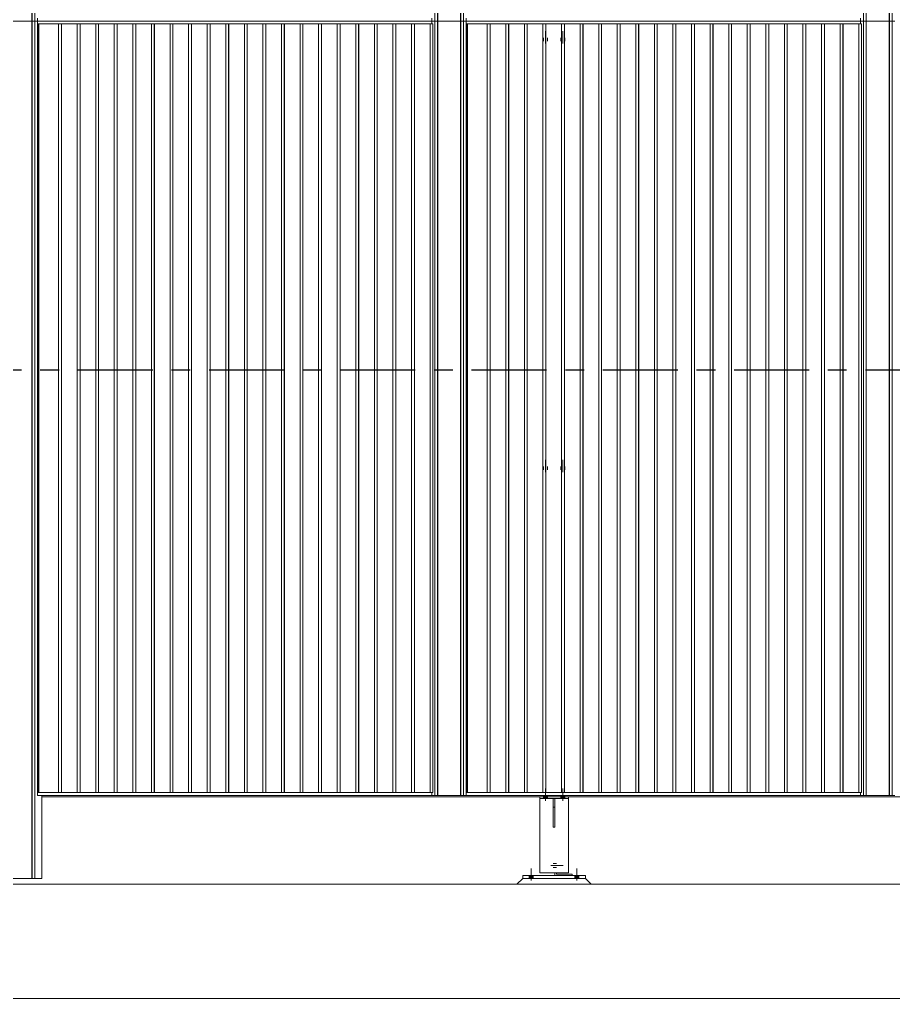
# Model space of a CAD drawing. Header units: millimetres. Extents: x -220592 to 404889, y -217665 to 38245.
# Drawn here: x -39181 to -36123, y -78924 to -75499 of the extents above; entities that cross this region are included whole.
import ezdxf

# ---------------------------------------------------------------- set-up
doc = ezdxf.new("R2010")
doc.units = ezdxf.units.MM
for name, pattern in [('CENTER', [50.8, 31.75, -6.35, 6.35, -6.35]), ('TA_GL_000.70000', [1.925, 0.7, -0.175, 0.175, -0.175, 0.7]), ('XKITLINE00', [0]), ('XKITLINE02', [4, 2, -2])]:
    doc.linetypes.add(name, pattern=pattern)
doc.layers.add('000 - 0_SYM_DWG_GRIDLINE_MAIN_COLOR_251', color=7, linetype='Continuous')
doc.layers.add('000 - GRID', color=7, linetype='CENTER')
doc.layers.add('Bolt', color=7, linetype='Continuous', lineweight=0)
doc.layers.add('Part', color=7, linetype='Continuous', lineweight=0)
doc.styles.add('TA', font='', dxfattribs={"height": 4.5})
doc.styles.get('TA').set_extended_font_data('Cordia New')

# ---------------------------------------------------------------- blocks, each defined once
blk = doc.blocks.new('*U28501')
at = {"layer": '000 - 0_SYM_DWG_GRIDLINE_MAIN_COLOR_251', "color": 7, "linetype": 'ByBlock', "ltscale": 5}
blk.add_line((4, 0), (-210.853, 0), dxfattribs=at)
at = {"color": 7, "style": 'TA', "flags": 1}
blk.add_attdef('LOCATION', (6, -6), '', height=4.5, rotation=270, dxfattribs=at)
blk = doc.blocks.new('*A6555')
at = {"layer": 'Part', "color": 7, "linetype": 'XKITLINE00', "lineweight": 0}
for p, q in [((854.220688, 8.415319), (854.220688, 9.415319)), ((854.220688, 9.415319), (854.280688, 9.415319)), ((854.280688, 8.415319), (854.280688, 9.415319)), ((854.220688, 9.115319), (854.280688, 9.115319)), ((854.220688, 8.415319), (854.280688, 8.415319))]:
    blk.add_line(p, q, dxfattribs=at)
blk = doc.blocks.new('*A6558')
at = {"layer": 'Part', "color": 7, "linetype": 'XKITLINE00', "lineweight": 0}
for p, q in [((853.750688, 9.415319), (853.750688, 6.825319)), ((854.750688, 6.825319), (854.750688, 9.415319)), ((853.750688, 6.825319), (854.750688, 6.825319))]:
    blk.add_line(p, q, dxfattribs=at)
blk = doc.blocks.new('*A6621')
at = {"layer": 'Part', "color": 7, "linetype": 'XKITLINE00', "lineweight": 0}
for p, q in [((835.076515, 6.625319), (835.076515, 36.625319)), ((835.170342, 6.625319), (835.170342, 36.625319)), ((835.170447, 36.625319), (835.17483, 36.625319)), ((835.17483, 6.625319), (835.17483, 36.625319)), ((835.174935, 36.625319), (835.17577, 36.625319)), ((835.174935, 36.625319), (835.176517, 36.625319)), ((835.176517, 36.625319), (835.17577, 36.625319)), ((835.176517, 6.625319), (835.176517, 36.625319)), ((835.976531, 6.625319), (835.976531, 36.625319)), ((835.976531, 36.625319), (835.977277, 36.625319)), ((835.977277, 36.625319), (835.976531, 36.625319)), ((835.977277, 6.625319), (835.977277, 36.625319)), ((835.977277, 36.625319), (835.98096, 36.625319)), ((835.98096, 6.625319), (835.98096, 36.625319)), ((835.981064, 36.625319), (835.986515, 36.625319)), ((835.986515, 6.625319), (835.986515, 36.625319)), ((836.076515, 6.625319), (836.076515, 36.625319)), ((836.07662, 36.625319), (836.076758, 36.625319)), ((836.076758, 6.625319), (836.076758, 36.625319)), ((836.326758, 6.625319), (836.326758, 9.525319)), ((836.326758, 6.625319), (834.976644, 6.625319)), ((836.076515, 6.625319), (836.076758, 6.625319)), ((836.326761, 6.625319), (836.326758, 6.625319))]:
    blk.add_line(p, q, dxfattribs=at)
blk = doc.blocks.new('*A6633')
at = {"layer": 'Part', "color": 7, "linetype": 'XKITLINE00', "lineweight": 0}
for p, q in [((848.059501, 36.525319), (848.711969, 36.525319)), ((848.61035, 9.625319), (848.61035, 36.525319)), ((848.709501, 9.625319), (848.709501, 36.525319)), ((848.711969, 36.525319), (848.711969, 9.625319)), ((848.061969, 9.625319), (848.711969, 9.625319))]:
    blk.add_line(p, q, dxfattribs=at)
blk = doc.blocks.new('*A6634')
at = {"layer": 'Part', "color": 7, "linetype": 'XKITLINE00', "lineweight": 0}
for p, q in [((847.409501, 36.525319), (848.061969, 36.525319)), ((847.96035, 9.625319), (847.96035, 36.525319)), ((848.059501, 9.625319), (848.059501, 36.525319)), ((848.061969, 36.525319), (848.061969, 9.625319)), ((847.411969, 9.625319), (848.061969, 9.625319))]:
    blk.add_line(p, q, dxfattribs=at)
blk = doc.blocks.new('*A6635')
at = {"layer": 'Part', "color": 7, "linetype": 'XKITLINE00', "lineweight": 0}
for p, q in [((846.759501, 36.525319), (847.411969, 36.525319)), ((847.31035, 9.625319), (847.31035, 36.525319)), ((847.409501, 9.625319), (847.409501, 36.525319)), ((847.411969, 36.525319), (847.411969, 9.625319)), ((846.761969, 9.625319), (847.411969, 9.625319))]:
    blk.add_line(p, q, dxfattribs=at)
blk = doc.blocks.new('*A6636')
at = {"layer": 'Part', "color": 7, "linetype": 'XKITLINE00', "lineweight": 0}
for p, q in [((846.109501, 36.525319), (846.761969, 36.525319)), ((846.66035, 9.625319), (846.66035, 36.525319)), ((846.759501, 9.625319), (846.759501, 36.525319)), ((846.761969, 36.525319), (846.761969, 9.625319)), ((846.111969, 9.625319), (846.761969, 9.625319))]:
    blk.add_line(p, q, dxfattribs=at)
blk = doc.blocks.new('*A6637')
at = {"layer": 'Part', "color": 7, "linetype": 'XKITLINE00', "lineweight": 0}
for p, q in [((845.459501, 36.525319), (846.111969, 36.525319)), ((846.01035, 9.625319), (846.01035, 36.525319)), ((846.109501, 9.625319), (846.109501, 36.525319)), ((846.111969, 36.525319), (846.111969, 9.625319)), ((845.461969, 9.625319), (846.111969, 9.625319))]:
    blk.add_line(p, q, dxfattribs=at)
blk = doc.blocks.new('*A6638')
at = {"layer": 'Part', "color": 7, "linetype": 'XKITLINE00', "lineweight": 0}
for p, q in [((844.809501, 36.525319), (845.461969, 36.525319)), ((845.36035, 9.625319), (845.36035, 36.525319)), ((845.459501, 9.625319), (845.459501, 36.525319)), ((845.461969, 36.525319), (845.461969, 9.625319)), ((844.811969, 9.625319), (845.461969, 9.625319))]:
    blk.add_line(p, q, dxfattribs=at)
blk = doc.blocks.new('*A6639')
at = {"layer": 'Part', "color": 7, "linetype": 'XKITLINE00', "lineweight": 0}
for p, q in [((844.159501, 36.525319), (844.811969, 36.525319)), ((844.71035, 9.625319), (844.71035, 36.525319)), ((844.809501, 9.625319), (844.809501, 36.525319)), ((844.811969, 36.525319), (844.811969, 9.625319)), ((844.161969, 9.625319), (844.811969, 9.625319))]:
    blk.add_line(p, q, dxfattribs=at)
blk = doc.blocks.new('*A6640')
at = {"layer": 'Part', "color": 7, "linetype": 'XKITLINE00', "lineweight": 0}
for p, q in [((843.509501, 36.525319), (844.161969, 36.525319)), ((844.06035, 9.625319), (844.06035, 36.525319)), ((844.159501, 9.625319), (844.159501, 36.525319)), ((844.161969, 36.525319), (844.161969, 9.625319)), ((843.511969, 9.625319), (844.161969, 9.625319))]:
    blk.add_line(p, q, dxfattribs=at)
blk = doc.blocks.new('*A6641')
at = {"layer": 'Part', "color": 7, "linetype": 'XKITLINE00', "lineweight": 0}
for p, q in [((842.859501, 36.525319), (843.511969, 36.525319)), ((843.41035, 9.625319), (843.41035, 36.525319)), ((843.509501, 9.625319), (843.509501, 36.525319)), ((843.511969, 36.525319), (843.511969, 9.625319)), ((842.861969, 9.625319), (843.511969, 9.625319))]:
    blk.add_line(p, q, dxfattribs=at)
blk = doc.blocks.new('*A6642')
at = {"layer": 'Part', "color": 7, "linetype": 'XKITLINE00', "lineweight": 0}
for p, q in [((842.209501, 36.525319), (842.861969, 36.525319)), ((842.76035, 9.625319), (842.76035, 36.525319)), ((842.859501, 9.625319), (842.859501, 36.525319)), ((842.861969, 36.525319), (842.861969, 9.625319)), ((842.211969, 9.625319), (842.861969, 9.625319))]:
    blk.add_line(p, q, dxfattribs=at)
blk = doc.blocks.new('*A6643')
at = {"layer": 'Part', "color": 7, "linetype": 'XKITLINE00', "lineweight": 0}
for p, q in [((841.559501, 36.525319), (842.211969, 36.525319)), ((842.11035, 9.625319), (842.11035, 36.525319)), ((842.209501, 9.625319), (842.209501, 36.525319)), ((842.211969, 36.525319), (842.211969, 9.625319)), ((841.561969, 9.625319), (842.211969, 9.625319))]:
    blk.add_line(p, q, dxfattribs=at)
blk = doc.blocks.new('*A6644')
at = {"layer": 'Part', "color": 7, "linetype": 'XKITLINE00', "lineweight": 0}
for p, q in [((840.909501, 36.525319), (841.561969, 36.525319)), ((841.46035, 9.625319), (841.46035, 36.525319)), ((841.559501, 9.625319), (841.559501, 36.525319)), ((841.561969, 36.525319), (841.561969, 9.625319)), ((840.911969, 9.625319), (841.561969, 9.625319))]:
    blk.add_line(p, q, dxfattribs=at)
blk = doc.blocks.new('*A6645')
at = {"layer": 'Part', "color": 7, "linetype": 'XKITLINE00', "lineweight": 0}
for p, q in [((840.259501, 36.525319), (840.911969, 36.525319)), ((840.81035, 9.625319), (840.81035, 36.525319)), ((840.909501, 9.625319), (840.909501, 36.525319)), ((840.911969, 36.525319), (840.911969, 9.625319)), ((840.261969, 9.625319), (840.911969, 9.625319))]:
    blk.add_line(p, q, dxfattribs=at)
blk = doc.blocks.new('*A6646')
at = {"layer": 'Part', "color": 7, "linetype": 'XKITLINE00', "lineweight": 0}
for p, q in [((839.609501, 36.525319), (840.261969, 36.525319)), ((840.16035, 9.625319), (840.16035, 36.525319)), ((840.259501, 9.625319), (840.259501, 36.525319)), ((840.261969, 36.525319), (840.261969, 9.625319)), ((839.611969, 9.625319), (840.261969, 9.625319))]:
    blk.add_line(p, q, dxfattribs=at)
blk = doc.blocks.new('*A6647')
at = {"layer": 'Part', "color": 7, "linetype": 'XKITLINE00', "lineweight": 0}
for p, q in [((838.959501, 36.525319), (839.611969, 36.525319)), ((839.51035, 9.625319), (839.51035, 36.525319)), ((839.609501, 9.625319), (839.609501, 36.525319)), ((839.611969, 36.525319), (839.611969, 9.625319)), ((838.961969, 9.625319), (839.611969, 9.625319))]:
    blk.add_line(p, q, dxfattribs=at)
blk = doc.blocks.new('*A6648')
at = {"layer": 'Part', "color": 7, "linetype": 'XKITLINE00', "lineweight": 0}
for p, q in [((838.309501, 36.525319), (838.961969, 36.525319)), ((838.86035, 9.625319), (838.86035, 36.525319)), ((838.959501, 9.625319), (838.959501, 36.525319)), ((838.961969, 36.525319), (838.961969, 9.625319)), ((838.311969, 9.625319), (838.961969, 9.625319))]:
    blk.add_line(p, q, dxfattribs=at)
blk = doc.blocks.new('*A6649')
at = {"layer": 'Part', "color": 7, "linetype": 'XKITLINE00', "lineweight": 0}
for p, q in [((837.659501, 36.525319), (838.311969, 36.525319)), ((838.21035, 9.625319), (838.21035, 36.525319)), ((838.309501, 9.625319), (838.309501, 36.525319)), ((838.311969, 36.525319), (838.311969, 9.625319)), ((837.661969, 9.625319), (838.311969, 9.625319))]:
    blk.add_line(p, q, dxfattribs=at)
blk = doc.blocks.new('*A6650')
at = {"layer": 'Part', "color": 7, "linetype": 'XKITLINE00', "lineweight": 0}
for p, q in [((837.009501, 36.525319), (837.661969, 36.525319)), ((837.56035, 9.625319), (837.56035, 36.525319)), ((837.659501, 9.625319), (837.659501, 36.525319)), ((837.661969, 36.525319), (837.661969, 9.625319)), ((837.011969, 9.625319), (837.661969, 9.625319))]:
    blk.add_line(p, q, dxfattribs=at)
blk = doc.blocks.new('*A6651')
at = {"layer": 'Part', "color": 7, "linetype": 'XKITLINE00', "lineweight": 0}
for p, q in [((836.174147, 36.525319), (836.207635, 36.525319)), ((836.174147, 9.625319), (836.174147, 36.525319)), ((836.207635, 36.525319), (836.214104, 36.525319)), ((836.207635, 36.525319), (836.207635, 9.625319)), ((836.214104, 36.525319), (837.011969, 36.525319)), ((836.214104, 36.525319), (836.214104, 9.625319)), ((836.91035, 9.625319), (836.91035, 36.525319)), ((837.009501, 9.625319), (837.009501, 36.525319)), ((837.011969, 9.625319), (837.011969, 36.525319)), ((836.207635, 9.625319), (836.174147, 9.625319)), ((836.214104, 9.625319), (836.207635, 9.625319)), ((836.214104, 9.625319), (837.011969, 9.625319))]:
    blk.add_line(p, q, dxfattribs=at)
blk = doc.blocks.new('*A6834')
at = {"layer": 'Part', "color": 7, "linetype": 'XKITLINE00', "lineweight": 0}
for p, q in [((835.011969, 6.425319), (878.250788, 6.425319)), ((878.250788, 6.425319), (878.250788, 2.425319)), ((878.250788, 2.425319), (835.011969, 2.425319))]:
    blk.add_line(p, q, dxfattribs=at)
blk = doc.blocks.new('*A6862')
at = {"layer": 'Part', "color": 7, "linetype": 'XKITLINE00', "lineweight": 0}
for p, q in [((855.350688, 6.725319), (853.150688, 6.725319)), ((853.150688, 6.725319), (853.150688, 6.625319)), ((855.350688, 6.625319), (853.150688, 6.625319)), ((855.350688, 6.725319), (855.350688, 6.625319))]:
    blk.add_line(p, q, dxfattribs=at)
blk = doc.blocks.new('*A6863')
at = {"layer": 'Part', "color": 7, "linetype": 'XKITLINE00', "lineweight": 0}
for p, q in [((853.150688, 6.625319), (852.950688, 6.425319)), ((855.350688, 6.625319), (853.150688, 6.625319)), ((855.550688, 6.425319), (855.350688, 6.625319))]:
    blk.add_line(p, q, dxfattribs=at)
blk = doc.blocks.new('*A6864')
at = {"layer": 'Part', "color": 7, "linetype": 'XKITLINE00', "lineweight": 0}
for p, q in [((854.280688, 6.725319), (854.280688, 6.825319)), ((854.330688, 6.825319), (854.330688, 6.775319)), ((854.330688, 6.775319), (854.880688, 6.775319)), ((854.880688, 6.775319), (854.880688, 6.725319))]:
    blk.add_line(p, q, dxfattribs=at)
blk = doc.blocks.new('*A6865')
at = {"layer": 'Bolt', "color": 7, "linetype": 'XKITLINE02', "lineweight": 0}
for p, q in [((854.141488, 7.075319), (854.570688, 7.075319)), ((854.220688, 7.145319), (854.280688, 7.145319)), ((854.220688, 7.005319), (854.280688, 7.005319)), ((854.280688, 7.145319), (854.330688, 7.145319)), ((854.280688, 7.005319), (854.330688, 7.005319))]:
    blk.add_line(p, q, dxfattribs=at)
blk = doc.blocks.new('*A6866')
at = {"layer": 'Bolt'}
for points in [[(853.381, 6.625), (853.381, 6.725), (853.521, 6.725), (853.521, 6.625)], [(854.981, 6.625), (854.981, 6.725), (855.121, 6.725), (855.121, 6.625)]]:
    blk.add_hatch(color=7, dxfattribs=at).paths.add_polyline_path(points, flags=17)
at = {"layer": 'Bolt', "color": 7, "linetype": 'XKITLINE00', "lineweight": 0}
for p, q in [((853.451, 6.546), (853.451, 6.975)), ((855.051, 6.546), (855.051, 6.975)), ((853.381, 6.625), (853.381, 6.725)), ((853.521, 6.625), (853.521, 6.725)), ((854.981, 6.625), (854.981, 6.725)), ((855.121, 6.625), (855.121, 6.725))]:
    blk.add_line(p, q, dxfattribs=at)
blk = doc.blocks.new('*A6920')
at = {"layer": 'Part', "color": 7, "linetype": 'XKITLINE00', "lineweight": 0}
for p, q in [((836.076515, 10.125319), (836.076758, 10.125319)), ((851.07662, 10.125319), (851.076862, 10.125319)), ((866.07662, 10.125319), (866.076862, 10.125319)), ((836.076515, 9.475319), (836.076758, 9.475319)), ((878.000788, 9.475319), (836.326758, 9.475319)), ((878.000786, 9.525319), (878.000786, 9.475319))]:
    blk.add_line(p, q, dxfattribs=at)
blk = doc.blocks.new('*A6922')
at = {"layer": 'Part', "color": 7, "linetype": 'XKITLINE00', "lineweight": 0}
for p, q in [((836.176758, 9.625319), (836.176758, 9.525319)), ((849.976644, 9.525319), (849.976644, 9.625319)), ((836.176758, 9.525319), (849.976644, 9.525319))]:
    blk.add_line(p, q, dxfattribs=at)
blk = doc.blocks.new('*A6924')
at = {"layer": 'Part', "color": 7, "linetype": 'XKITLINE00', "lineweight": 0}
for p, q in [((851.176758, 9.625319), (851.176758, 9.525319)), ((864.976644, 9.525319), (864.976644, 9.625319)), ((851.176758, 9.525319), (864.976644, 9.525319))]:
    blk.add_line(p, q, dxfattribs=at)
blk = doc.blocks.new('*A6925')
at = {"layer": 'Part', "color": 7, "linetype": 'XKITLINE00', "lineweight": 0}
for p, q in [((853.750688, 9.475319), (853.750688, 9.415319)), ((853.750688, 9.415319), (854.750688, 9.415319)), ((854.750688, 9.415319), (854.750688, 9.475319))]:
    blk.add_line(p, q, dxfattribs=at)
blk = doc.blocks.new('*A6926')
at = {"layer": 'Bolt'}
for points in [[(853.881, 9.475), (853.881, 9.535), (854.021, 9.535), (854.021, 9.475)], [(853.881, 9.415), (853.881, 9.475), (854.021, 9.475), (854.021, 9.415)], [(854.481, 9.475), (854.481, 9.535), (854.621, 9.535), (854.621, 9.475)], [(854.481, 9.415), (854.481, 9.475), (854.621, 9.475), (854.621, 9.415)]]:
    blk.add_hatch(color=7, dxfattribs=at).paths.add_polyline_path(points, flags=17)
at = {"layer": 'Bolt', "color": 7, "linetype": 'XKITLINE00', "lineweight": 0}
for p, q in [((853.951, 9.336), (853.951, 9.765)), ((854.551, 9.336), (854.551, 9.765)), ((853.881, 9.475), (853.881, 9.535)), ((853.881, 9.415), (853.881, 9.475)), ((854.021, 9.475), (854.021, 9.535)), ((854.021, 9.415), (854.021, 9.475)), ((854.481, 9.475), (854.481, 9.535)), ((854.481, 9.415), (854.481, 9.475)), ((854.621, 9.475), (854.621, 9.535)), ((854.621, 9.415), (854.621, 9.475))]:
    blk.add_line(p, q, dxfattribs=at)
blk = doc.blocks.new('*A6933')
at = {"layer": 'Part', "color": 7, "linetype": 'XKITLINE00', "lineweight": 0}
for p, q in [((865.011969, 36.525319), (864.359501, 36.525319)), ((864.91035, 9.625319), (864.91035, 36.525319)), ((865.009501, 9.625319), (865.009501, 36.525319)), ((865.011969, 36.525319), (865.011969, 9.625319)), ((865.011969, 9.625319), (864.361969, 9.625319))]:
    blk.add_line(p, q, dxfattribs=at)
blk = doc.blocks.new('*A6934')
at = {"layer": 'Part', "color": 7, "linetype": 'XKITLINE00', "lineweight": 0}
for p, q in [((866.176758, 36.625319), (864.976644, 36.625319)), ((865.07662, 36.625319), (865.07662, 9.525319)), ((865.170447, 9.525319), (865.170447, 36.625319)), ((865.174935, 9.525319), (865.174935, 36.625319)), ((865.176622, 9.525319), (865.176622, 36.625319)), ((865.976636, 9.525319), (865.976636, 36.625319)), ((865.977382, 9.525319), (865.977382, 36.625319)), ((865.981064, 9.525319), (865.981064, 36.625319)), ((865.98662, 9.525319), (865.98662, 36.625319)), ((866.07662, 36.625319), (866.076862, 36.625319)), ((866.07662, 9.525319), (866.07662, 36.625319)), ((866.076862, 36.625319), (866.076862, 9.525319)), ((866.176758, 9.525319), (864.976644, 9.525319)), ((866.07662, 9.525319), (866.076862, 9.525319))]:
    blk.add_line(p, q, dxfattribs=at)
blk = doc.blocks.new('*A6935')
at = {"layer": 'Part', "color": 7, "linetype": 'XKITLINE00', "lineweight": 0}
for p, q in [((864.361969, 36.525319), (863.709501, 36.525319)), ((864.26035, 9.625319), (864.26035, 36.525319)), ((864.359501, 9.625319), (864.359501, 36.525319)), ((864.361969, 36.525319), (864.361969, 9.625319)), ((864.361969, 9.625319), (863.711969, 9.625319))]:
    blk.add_line(p, q, dxfattribs=at)
blk = doc.blocks.new('*A6936')
at = {"layer": 'Part', "color": 7, "linetype": 'XKITLINE00', "lineweight": 0}
for p, q in [((863.711969, 36.525319), (863.059501, 36.525319)), ((863.61035, 9.625319), (863.61035, 36.525319)), ((863.709501, 9.625319), (863.709501, 36.525319)), ((863.711969, 36.525319), (863.711969, 9.625319)), ((863.711969, 9.625319), (863.061969, 9.625319))]:
    blk.add_line(p, q, dxfattribs=at)
blk = doc.blocks.new('*A6937')
at = {"layer": 'Part', "color": 7, "linetype": 'XKITLINE00', "lineweight": 0}
for p, q in [((863.061969, 36.525319), (862.409501, 36.525319)), ((862.96035, 9.625319), (862.96035, 36.525319)), ((863.059501, 9.625319), (863.059501, 36.525319)), ((863.061969, 36.525319), (863.061969, 9.625319)), ((863.061969, 9.625319), (862.411969, 9.625319))]:
    blk.add_line(p, q, dxfattribs=at)
blk = doc.blocks.new('*A6938')
at = {"layer": 'Part', "color": 7, "linetype": 'XKITLINE00', "lineweight": 0}
for p, q in [((862.411969, 36.525319), (861.759501, 36.525319)), ((862.31035, 9.625319), (862.31035, 36.525319)), ((862.409501, 9.625319), (862.409501, 36.525319)), ((862.411969, 36.525319), (862.411969, 9.625319)), ((862.411969, 9.625319), (861.761969, 9.625319))]:
    blk.add_line(p, q, dxfattribs=at)
blk = doc.blocks.new('*A6939')
at = {"layer": 'Part', "color": 7, "linetype": 'XKITLINE00', "lineweight": 0}
for p, q in [((861.761969, 36.525319), (861.109501, 36.525319)), ((861.66035, 9.625319), (861.66035, 36.525319)), ((861.759501, 9.625319), (861.759501, 36.525319)), ((861.761969, 36.525319), (861.761969, 9.625319)), ((861.761969, 9.625319), (861.111969, 9.625319))]:
    blk.add_line(p, q, dxfattribs=at)
blk = doc.blocks.new('*A6940')
at = {"layer": 'Part', "color": 7, "linetype": 'XKITLINE00', "lineweight": 0}
for p, q in [((861.111969, 36.525319), (860.459501, 36.525319)), ((861.01035, 9.625319), (861.01035, 36.525319)), ((861.109501, 9.625319), (861.109501, 36.525319)), ((861.111969, 36.525319), (861.111969, 9.625319)), ((861.111969, 9.625319), (860.461969, 9.625319))]:
    blk.add_line(p, q, dxfattribs=at)
blk = doc.blocks.new('*A6941')
at = {"layer": 'Part', "color": 7, "linetype": 'XKITLINE00', "lineweight": 0}
for p, q in [((860.461969, 36.525319), (859.809501, 36.525319)), ((860.36035, 9.625319), (860.36035, 36.525319)), ((860.459501, 9.625319), (860.459501, 36.525319)), ((860.461969, 36.525319), (860.461969, 9.625319)), ((860.461969, 9.625319), (859.811969, 9.625319))]:
    blk.add_line(p, q, dxfattribs=at)
blk = doc.blocks.new('*A6942')
at = {"layer": 'Part', "color": 7, "linetype": 'XKITLINE00', "lineweight": 0}
for p, q in [((859.811969, 36.525319), (859.159501, 36.525319)), ((859.71035, 9.625319), (859.71035, 36.525319)), ((859.809501, 9.625319), (859.809501, 36.525319)), ((859.811969, 36.525319), (859.811969, 9.625319)), ((859.811969, 9.625319), (859.161969, 9.625319))]:
    blk.add_line(p, q, dxfattribs=at)
blk = doc.blocks.new('*A6943')
at = {"layer": 'Part', "color": 7, "linetype": 'XKITLINE00', "lineweight": 0}
for p, q in [((859.161969, 36.525319), (858.509501, 36.525319)), ((859.06035, 9.625319), (859.06035, 36.525319)), ((859.159501, 9.625319), (859.159501, 36.525319)), ((859.161969, 36.525319), (859.161969, 9.625319)), ((859.161969, 9.625319), (858.511969, 9.625319))]:
    blk.add_line(p, q, dxfattribs=at)
blk = doc.blocks.new('*A6944')
at = {"layer": 'Part', "color": 7, "linetype": 'XKITLINE00', "lineweight": 0}
for p, q in [((858.511969, 36.525319), (857.859501, 36.525319)), ((858.41035, 9.625319), (858.41035, 36.525319)), ((858.509501, 9.625319), (858.509501, 36.525319)), ((858.511969, 36.525319), (858.511969, 9.625319)), ((858.511969, 9.625319), (857.861969, 9.625319))]:
    blk.add_line(p, q, dxfattribs=at)
blk = doc.blocks.new('*A6945')
at = {"layer": 'Part', "color": 7, "linetype": 'XKITLINE00', "lineweight": 0}
for p, q in [((857.861969, 36.525319), (857.209501, 36.525319)), ((857.76035, 9.625319), (857.76035, 36.525319)), ((857.859501, 9.625319), (857.859501, 36.525319)), ((857.861969, 36.525319), (857.861969, 9.625319)), ((857.861969, 9.625319), (857.211969, 9.625319))]:
    blk.add_line(p, q, dxfattribs=at)
blk = doc.blocks.new('*A6946')
at = {"layer": 'Part', "color": 7, "linetype": 'XKITLINE00', "lineweight": 0}
for p, q in [((857.211969, 36.525319), (856.559501, 36.525319)), ((857.11035, 9.625319), (857.11035, 36.525319)), ((857.209501, 9.625319), (857.209501, 36.525319)), ((857.211969, 36.525319), (857.211969, 9.625319)), ((857.211969, 9.625319), (856.561969, 9.625319))]:
    blk.add_line(p, q, dxfattribs=at)
blk = doc.blocks.new('*A6947')
at = {"layer": 'Part', "color": 7, "linetype": 'XKITLINE00', "lineweight": 0}
for p, q in [((856.561969, 36.525319), (855.909501, 36.525319)), ((856.46035, 9.625319), (856.46035, 36.525319)), ((856.559501, 9.625319), (856.559501, 36.525319)), ((856.561969, 36.525319), (856.561969, 9.625319)), ((856.561969, 9.625319), (855.911969, 9.625319))]:
    blk.add_line(p, q, dxfattribs=at)
blk = doc.blocks.new('*A6948')
at = {"layer": 'Part', "color": 7, "linetype": 'XKITLINE00', "lineweight": 0}
for p, q in [((855.911969, 36.525319), (855.259501, 36.525319)), ((855.81035, 9.625319), (855.81035, 36.525319)), ((855.909501, 9.625319), (855.909501, 36.525319)), ((855.911969, 36.525319), (855.911969, 9.625319)), ((855.911969, 9.625319), (855.261969, 9.625319))]:
    blk.add_line(p, q, dxfattribs=at)
blk = doc.blocks.new('*A6949')
at = {"layer": 'Part', "color": 7, "linetype": 'XKITLINE00', "lineweight": 0}
for p, q in [((854.609501, 36.525319), (855.261969, 36.525319)), ((855.16035, 9.625319), (855.16035, 36.525319)), ((855.259501, 9.625319), (855.259501, 36.525319)), ((855.261969, 36.525319), (855.261969, 9.625319)), ((854.611969, 9.625319), (855.261969, 9.625319))]:
    blk.add_line(p, q, dxfattribs=at)
blk = doc.blocks.new('*A6950')
at = {"layer": 'Part', "color": 7, "linetype": 'XKITLINE00', "lineweight": 0}
for p, q in [((853.959501, 36.525319), (854.611969, 36.525319)), ((854.51035, 9.625319), (854.51035, 36.525319)), ((854.609501, 9.625319), (854.609501, 36.525319)), ((854.611969, 36.525319), (854.611969, 9.625319)), ((853.961969, 9.625319), (854.611969, 9.625319))]:
    blk.add_line(p, q, dxfattribs=at)
blk = doc.blocks.new('*A6951')
at = {"layer": 'Part', "color": 7, "linetype": 'XKITLINE00', "lineweight": 0}
for p, q in [((853.309501, 36.525319), (853.961969, 36.525319)), ((853.86035, 9.625319), (853.86035, 36.525319)), ((853.959501, 9.625319), (853.959501, 36.525319)), ((853.961969, 36.525319), (853.961969, 9.625319)), ((853.311969, 9.625319), (853.961969, 9.625319))]:
    blk.add_line(p, q, dxfattribs=at)
blk = doc.blocks.new('*A6952')
at = {"layer": 'Part', "color": 7, "linetype": 'XKITLINE00', "lineweight": 0}
for p, q in [((852.659501, 36.525319), (853.311969, 36.525319)), ((853.21035, 9.625319), (853.21035, 36.525319)), ((853.309501, 9.625319), (853.309501, 36.525319)), ((853.311969, 36.525319), (853.311969, 9.625319)), ((852.661969, 9.625319), (853.311969, 9.625319))]:
    blk.add_line(p, q, dxfattribs=at)
blk = doc.blocks.new('*A6953')
at = {"layer": 'Part', "color": 7, "linetype": 'XKITLINE00', "lineweight": 0}
for p, q in [((852.009501, 36.525319), (852.661969, 36.525319)), ((852.56035, 9.625319), (852.56035, 36.525319)), ((852.659501, 9.625319), (852.659501, 36.525319)), ((852.661969, 36.525319), (852.661969, 9.625319)), ((852.011969, 9.625319), (852.661969, 9.625319))]:
    blk.add_line(p, q, dxfattribs=at)
blk = doc.blocks.new('*A6954')
at = {"layer": 'Part', "color": 7, "linetype": 'XKITLINE00', "lineweight": 0}
for p, q in [((851.174147, 36.525319), (851.207635, 36.525319)), ((851.174147, 9.625319), (851.174147, 36.525319)), ((851.207635, 36.525319), (851.214104, 36.525319)), ((851.207635, 36.525319), (851.207635, 9.625319)), ((851.214104, 36.525319), (852.011969, 36.525319)), ((851.214104, 36.525319), (851.214104, 9.625319)), ((851.91035, 9.625319), (851.91035, 36.525319)), ((852.009501, 9.625319), (852.009501, 36.525319)), ((852.011969, 9.625319), (852.011969, 36.525319)), ((851.207635, 9.625319), (851.174147, 9.625319)), ((851.214104, 9.625319), (851.207635, 9.625319)), ((851.214104, 9.625319), (852.011969, 9.625319))]:
    blk.add_line(p, q, dxfattribs=at)
blk = doc.blocks.new('*A6955')
at = {"layer": 'Part', "color": 7, "linetype": 'XKITLINE00', "lineweight": 0}
for p, q in [((849.976644, 36.625319), (851.176758, 36.625319)), ((850.07662, 36.625319), (850.07662, 9.525319)), ((850.170447, 9.525319), (850.170447, 36.625319)), ((850.174935, 9.525319), (850.174935, 36.625319)), ((850.176622, 9.525319), (850.176622, 36.625319)), ((850.976636, 9.525319), (850.976636, 36.625319)), ((850.977382, 9.525319), (850.977382, 36.625319)), ((850.981064, 9.525319), (850.981064, 36.625319)), ((850.98662, 9.525319), (850.98662, 36.625319)), ((851.07662, 36.625319), (851.076862, 36.625319)), ((851.07662, 9.525319), (851.07662, 36.625319)), ((851.076862, 36.625319), (851.076862, 9.525319)), ((849.976644, 9.525319), (851.176758, 9.525319)), ((851.07662, 9.525319), (851.076862, 9.525319))]:
    blk.add_line(p, q, dxfattribs=at)
blk = doc.blocks.new('*A6956')
at = {"layer": 'Part', "color": 7, "linetype": 'XKITLINE00', "lineweight": 0}
for p, q in [((849.359501, 36.525319), (850.011969, 36.525319)), ((849.91035, 9.625319), (849.91035, 36.525319)), ((850.009501, 9.625319), (850.009501, 36.525319)), ((850.011969, 36.525319), (850.011969, 9.625319)), ((849.361969, 9.625319), (850.011969, 9.625319))]:
    blk.add_line(p, q, dxfattribs=at)
blk = doc.blocks.new('*A6957')
at = {"layer": 'Part', "color": 7, "linetype": 'XKITLINE00', "lineweight": 0}
for p, q in [((848.709501, 36.525319), (849.361969, 36.525319)), ((849.26035, 9.625319), (849.26035, 36.525319)), ((849.359501, 9.625319), (849.359501, 36.525319)), ((849.361969, 36.525319), (849.361969, 9.625319)), ((848.711969, 9.625319), (849.361969, 9.625319))]:
    blk.add_line(p, q, dxfattribs=at)
blk = doc.blocks.new('*A6959')
at = {"layer": 'Part', "color": 7, "linetype": 'XKITLINE00', "lineweight": 0}
for p, q in [((836.07662, 36.625319), (836.076758, 36.625319)), ((851.07662, 36.625319), (851.076862, 36.625319)), ((866.07662, 36.625319), (866.076862, 36.625319)), ((836.076515, 35.975319), (836.076758, 35.975319)), ((851.07662, 35.975319), (851.076862, 35.975319)), ((866.07662, 35.975319), (866.076862, 35.975319))]:
    blk.add_line(p, q, dxfattribs=at)
blk = doc.blocks.new('*A6960')
at = {"layer": 'Part', "color": 7, "linetype": 'XKITLINE00', "lineweight": 0}
for p, q in [((836.076515, 21.625319), (836.076758, 21.625319)), ((851.07662, 21.625319), (851.076862, 21.625319)), ((866.07662, 21.625319), (866.076862, 21.625319)), ((836.076515, 20.975319), (836.076758, 20.975319)), ((851.07662, 20.975319), (851.076862, 20.975319)), ((866.07662, 20.975319), (866.076862, 20.975319))]:
    blk.add_line(p, q, dxfattribs=at)
blk = doc.blocks.new('*A6962')
at = {"layer": 'Part', "color": 7, "linetype": 'XKITLINE00', "lineweight": 0}
for p, q in [((836.176758, 36.725319), (836.176758, 36.625319)), ((849.976644, 36.625319), (849.976644, 36.725319)), ((836.176758, 36.625319), (849.976644, 36.625319))]:
    blk.add_line(p, q, dxfattribs=at)
blk = doc.blocks.new('*A6966')
at = {"layer": 'Part', "color": 7, "linetype": 'XKITLINE00', "lineweight": 0}
for p, q in [((836.176758, 36.525319), (836.176758, 36.625319)), ((836.176758, 36.625319), (849.976644, 36.625319)), ((849.976644, 36.625319), (849.976644, 36.525319))]:
    blk.add_line(p, q, dxfattribs=at)
blk = doc.blocks.new('*A6979')
at = {"layer": 'Part', "color": 7, "linetype": 'XKITLINE00', "lineweight": 0}
for p, q in [((849.976644, 48.425319), (851.176758, 48.425319)), ((850.07662, 48.425319), (850.07662, 36.625319)), ((850.170447, 36.625319), (850.170447, 48.425319)), ((850.174935, 36.625319), (850.174935, 48.425319)), ((850.176622, 36.625319), (850.176622, 48.425319)), ((850.976636, 36.625319), (850.976636, 48.425319)), ((850.977382, 36.625319), (850.977382, 48.425319)), ((850.981064, 36.625319), (850.981064, 48.425319)), ((850.98662, 36.625319), (850.98662, 48.425319)), ((851.07662, 48.425319), (851.076862, 48.425319)), ((851.07662, 36.625319), (851.07662, 48.425319)), ((851.076862, 48.425319), (851.076862, 36.625319)), ((850.07662, 36.625319), (849.976644, 36.625319)), ((851.176758, 36.625319), (850.07662, 36.625319)), ((851.07662, 36.625319), (851.076862, 36.625319))]:
    blk.add_line(p, q, dxfattribs=at)
blk = doc.blocks.new('*A6980')
at = {"layer": 'Part', "color": 7, "linetype": 'XKITLINE00', "lineweight": 0}
for p, q in [((866.176758, 48.425319), (864.976644, 48.425319)), ((865.07662, 48.425319), (865.07662, 36.625319)), ((865.170447, 36.625319), (865.170447, 48.425319)), ((865.174935, 36.625319), (865.174935, 48.425319)), ((865.176622, 36.625319), (865.176622, 48.425319)), ((865.976636, 36.625319), (865.976636, 48.425319)), ((865.977382, 36.625319), (865.977382, 48.425319)), ((865.981064, 36.625319), (865.981064, 48.425319)), ((865.98662, 36.625319), (865.98662, 48.425319)), ((866.07662, 48.425319), (866.076862, 48.425319)), ((866.07662, 36.625319), (866.07662, 48.425319)), ((866.076862, 48.425319), (866.076862, 36.625319)), ((865.07662, 36.625319), (864.976644, 36.625319)), ((866.176758, 36.625319), (865.07662, 36.625319)), ((866.07662, 36.625319), (866.076862, 36.625319))]:
    blk.add_line(p, q, dxfattribs=at)
blk = doc.blocks.new('*A6982')
at = {"layer": 'Part', "color": 7, "linetype": 'XKITLINE00', "lineweight": 0}
for p, q in [((851.176758, 36.725319), (851.176758, 36.625319)), ((864.976644, 36.625319), (864.976644, 36.725319)), ((851.176758, 36.625319), (864.976644, 36.625319))]:
    blk.add_line(p, q, dxfattribs=at)
blk = doc.blocks.new('*A7004')
at = {"layer": 'Part', "color": 7, "linetype": 'XKITLINE00', "lineweight": 0}
for p, q in [((851.176758, 36.525319), (851.176758, 36.625319)), ((851.176758, 36.625319), (864.976644, 36.625319)), ((864.976644, 36.625319), (864.976644, 36.525319))]:
    blk.add_line(p, q, dxfattribs=at)
blk = doc.blocks.new('*A7007')
at = {"layer": 'Bolt', "color": 7, "linetype": 'XKITLINE02', "lineweight": 0}
for p, q in [((853.880688, 35.975319), (853.880688, 36.035319)), ((853.880688, 35.915319), (853.880688, 35.975319)), ((853.950688, 35.836119), (853.950688, 36.265319)), ((854.020688, 35.975319), (854.020688, 36.035319)), ((854.020688, 35.915319), (854.020688, 35.975319)), ((854.480688, 35.975319), (854.480688, 36.035319)), ((854.480688, 35.915319), (854.480688, 35.975319)), ((854.550688, 35.836119), (854.550688, 36.265319)), ((854.620688, 35.975319), (854.620688, 36.035319)), ((854.620688, 35.915319), (854.620688, 35.975319))]:
    blk.add_line(p, q, dxfattribs=at)
blk = doc.blocks.new('*A7047')
at = {"layer": 'Part', "color": 7, "linetype": 'XKITLINE00', "lineweight": 0}
for p, q in [((834.976644, 48.425319), (836.176758, 48.425319)), ((835.07662, 48.425319), (835.07662, 36.625319)), ((835.170447, 36.625319), (835.170447, 48.425319)), ((835.174935, 36.625319), (835.174935, 48.425319)), ((835.176622, 36.625319), (835.176622, 48.425319)), ((835.976636, 36.625319), (835.976636, 48.425319)), ((835.977382, 36.625319), (835.977382, 48.425319)), ((835.981064, 36.625319), (835.981064, 48.425319)), ((835.98662, 36.625319), (835.98662, 48.425319)), ((836.07662, 48.425319), (836.076862, 48.425319)), ((836.07662, 36.625319), (836.07662, 48.425319)), ((836.076862, 48.425319), (836.076862, 36.625319)), ((834.976644, 36.625319), (835.076515, 36.625319)), ((835.977277, 36.625319), (835.07662, 36.625319)), ((835.977277, 36.625319), (835.976636, 36.625319)), ((835.976636, 36.625319), (835.977277, 36.625319)), ((835.977382, 36.625319), (836.176758, 36.625319)), ((836.07662, 36.625319), (836.076758, 36.625319))]:
    blk.add_line(p, q, dxfattribs=at)
blk = doc.blocks.new('*A7058')
at = {"layer": 'Bolt', "color": 7, "linetype": 'XKITLINE02', "lineweight": 0}
for p, q in [((853.950688, 20.836119), (853.950688, 21.265319)), ((854.550688, 20.836119), (854.550688, 21.265319)), ((853.880688, 20.975319), (853.880688, 21.035319)), ((853.880688, 20.915319), (853.880688, 20.975319)), ((854.020688, 20.975319), (854.020688, 21.035319)), ((854.020688, 20.915319), (854.020688, 20.975319)), ((854.480688, 20.975319), (854.480688, 21.035319)), ((854.480688, 20.915319), (854.480688, 20.975319)), ((854.620688, 20.975319), (854.620688, 21.035319)), ((854.620688, 20.915319), (854.620688, 20.975319))]:
    blk.add_line(p, q, dxfattribs=at)

msp = doc.modelspace()

# ---------------------------------------------------------------- block references
at = {"color": 7, "lineweight": 0, "xscale": 100, "yscale": 100, "zscale": 100}
for name in ['*A7047', '*A6979', '*A6980', '*A6621', '*A6959', '*A6651', '*A6962', '*A6966', '*A6650', '*A6649', '*A6648', '*A6647', '*A6646', '*A6645', '*A6644', '*A6643', '*A6642', '*A6641', '*A6640', '*A6639', '*A6638', '*A6637', '*A6636', '*A6635', '*A6634', '*A6633', '*A6957', '*A6956', '*A6955', '*A6954', '*A6982', '*A7004', '*A6953', '*A6952', '*A6951', '*A6950', '*A6949', '*A6948', '*A6947', '*A6946', '*A6945', '*A6944', '*A6943', '*A6942', '*A6941', '*A6940', '*A6939', '*A6938', '*A6937', '*A6936', '*A6935', '*A6933', '*A6934', '*A7007', '*A6960', '*A7058', '*A6920', '*A6926', '*A6922', '*A6924', '*A6925', '*A6558', '*A6555', '*A6865', '*A6862', '*A6866', '*A6864', '*A6834', '*A6863']:
    msp.add_blockref(name, (-122735.1145, -79167.003), dxfattribs=at)
at = {"layer": '000 - GRID', "color": 7, "linetype": 'TA_GL_000.70000', "xscale": 75, "yscale": 75, "zscale": 75, "rotation": 180}
msp.add_blockref('*U28501', (-46026.9928, -76724.4711), dxfattribs=at)

doc.saveas('drawing.dxf')
